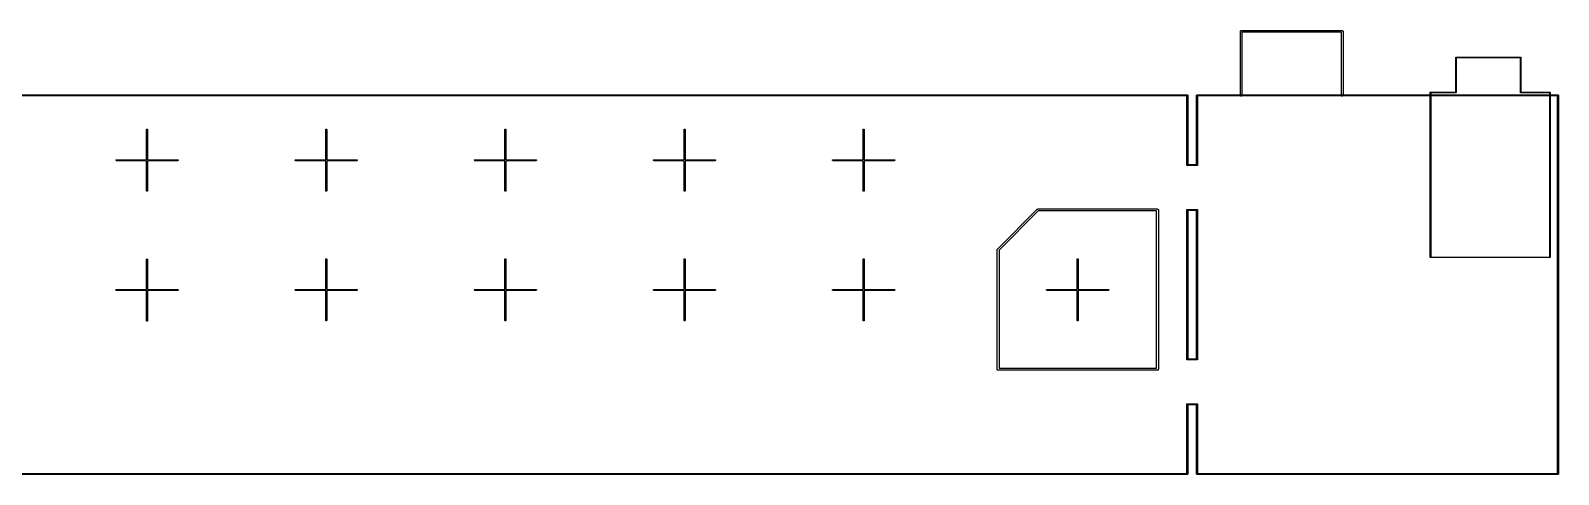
# Model space of a CAD drawing. Extents: x 12 to 329, y -96 to -51.
# Drawn here: x 175.3 to 328.8, y -95.6 to -51 of the extents above; entities that cross this region are included whole.
import ezdxf

# ---------------------------------------------------------------- set-up
doc = ezdxf.new("R2010")
doc.units = 0
doc.header["$MEASUREMENT"] = 0
doc.layers.add('BLACK', color=7, linetype='CONTINUOUS')

msp = doc.modelspace()

# ---------------------------------------------------------------- linework, layer by layer
at = {"layer": 'Black'}
for p, q in [((296.845, -51.0652), (296.846, -51.0587)), ((296.845, -57.5168), (296.845, -51.0652)), ((296.846, -51.0522), (296.848, -51.046)), ((296.846, -51.0587), (296.846, -51.0522)), ((296.848, -51.046), (296.85, -51.0395)), ((296.85, -51.0395), (296.853, -51.0339)), ((296.853, -51.0339), (296.855, -51.0277)), ((296.855, -51.0277), (296.859, -51.0227)), ((296.859, -51.0227), (296.863, -51.017)), ((296.863, -51.017), (296.868, -51.0128)), ((296.868, -51.0128), (296.872, -51.0077)), ((296.872, -51.0077), (296.877, -51.0045)), ((296.877, -51.0045), (296.882, -51.0002)), ((296.882, -51.0002), (296.889, -50.998)), ((296.889, -50.998), (296.894, -50.9947)), ((296.894, -50.9947), (296.901, -50.9936)), ((296.901, -50.9936), (296.907, -50.9913)), ((296.907, -50.9913), (296.914, -50.9913)), ((296.914, -50.9913), (296.92, -50.9902)), ((296.92, -50.9902), (307.08, -50.9902)), ((307.005, -51.1402), (296.995, -51.1402)), ((296.995, -51.1402), (296.995, -57.5168)), ((307.005, -57.5168), (307.005, -51.1402)), ((307.08, -50.9902), (307.086, -50.9913)), ((307.086, -50.9913), (307.093, -50.9913)), ((307.093, -50.9913), (307.099, -50.9936)), ((307.099, -50.9936), (307.106, -50.9947)), ((307.106, -50.9947), (307.111, -50.998)), ((307.111, -50.998), (307.118, -51.0002)), ((307.118, -51.0002), (307.123, -51.0045)), ((307.123, -51.0045), (307.128, -51.0077)), ((307.128, -51.0077), (307.132, -51.0128)), ((307.132, -51.0128), (307.137, -51.017)), ((307.137, -51.017), (307.141, -51.0227)), ((307.141, -51.0227), (307.145, -51.0277)), ((307.145, -51.0277), (307.147, -51.0339)), ((307.147, -51.0339), (307.15, -51.0395)), ((307.15, -51.0395), (307.152, -51.046)), ((307.152, -51.046), (307.154, -51.0522)), ((307.154, -51.0522), (307.154, -51.0587)), ((307.154, -51.0587), (307.155, -51.0652)), ((307.155, -51.0652), (307.155, -57.5168)), ((318.475, -53.6957), (318.476, -53.6936)), ((318.475, -53.6978), (318.475, -53.6957)), ((318.475, -53.7), (318.475, -53.6978)), ((318.475, -57.175), (318.475, -53.7)), ((318.476, -53.6936), (318.477, -53.6914)), ((318.477, -53.6914), (318.478, -53.6896)), ((318.478, -53.6875), (318.48, -53.6858)), ((318.478, -53.6896), (318.478, -53.6875)), ((318.48, -53.6858), (318.481, -53.6839)), ((318.481, -53.6839), (318.483, -53.6825)), ((318.483, -53.6825), (318.484, -53.6808)), ((318.484, -53.6808), (318.486, -53.6798)), ((318.486, -53.6798), (318.488, -53.6783)), ((318.488, -53.6783), (318.49, -53.6776)), ((318.49, -53.6776), (318.491, -53.6765)), ((318.491, -53.6765), (318.494, -53.6761)), ((318.494, -53.6761), (318.496, -53.6754)), ((318.496, -53.6754), (318.498, -53.6754)), ((318.498, -53.6754), (318.5, -53.675)), ((318.5, -53.675), (325, -53.675)), ((318.525, -53.725), (318.525, -57.2)), ((324.975, -53.725), (318.525, -53.725)), ((324.975, -57.2), (324.975, -53.725)), ((325, -53.675), (325.002, -53.6754)), ((325.002, -53.6754), (325.004, -53.6754)), ((325.004, -53.6754), (325.006, -53.6761)), ((325.006, -53.6761), (325.009, -53.6765)), ((325.009, -53.6765), (325.01, -53.6776)), ((325.01, -53.6776), (325.012, -53.6783)), ((325.012, -53.6783), (325.014, -53.6798)), ((325.014, -53.6798), (325.016, -53.6808)), ((325.016, -53.6808), (325.017, -53.6825)), ((325.017, -53.6825), (325.019, -53.6839)), ((325.019, -53.6839), (325.02, -53.6858)), ((325.02, -53.6858), (325.022, -53.6875)), ((325.022, -53.6875), (325.022, -53.6896)), ((325.022, -53.6896), (325.023, -53.6914)), ((325.023, -53.6914), (325.024, -53.6936)), ((325.024, -53.6936), (325.025, -53.6957)), ((325.025, -53.6957), (325.025, -53.6978)), ((325.025, -53.6978), (325.025, -53.7)), ((325.025, -53.7), (325.025, -57.175)), ((11.9944, -57.45), (291.5, -57.45)), ((291.45, -57.55), (12.0444, -57.55)), ((291.45, -64.5), (291.45, -57.55)), ((291.5, -57.45), (291.504, -57.4508)), ((291.504, -57.4508), (291.509, -57.4508)), ((291.509, -57.4508), (291.513, -57.4523)), ((291.513, -57.4523), (291.517, -57.453)), ((291.517, -57.453), (291.521, -57.4552)), ((291.521, -57.4552), (291.525, -57.4567)), ((291.525, -57.4567), (291.528, -57.4595)), ((291.528, -57.4595), (291.532, -57.4617)), ((291.532, -57.4617), (291.535, -57.465)), ((291.535, -57.465), (291.538, -57.4679)), ((291.538, -57.4679), (291.54, -57.4716)), ((291.54, -57.4716), (291.543, -57.475)), ((291.543, -57.475), (291.545, -57.4791)), ((291.545, -57.4791), (291.547, -57.4829)), ((291.547, -57.4829), (291.548, -57.4872)), ((291.548, -57.4872), (291.549, -57.4913)), ((291.549, -57.4913), (291.549, -57.4957)), ((291.549, -57.4957), (291.55, -57.5)), ((291.55, -57.5), (291.55, -64.45)), ((292.45, -57.5), (292.451, -57.4957)), ((292.45, -64.45), (292.45, -57.5)), ((292.451, -57.4913), (292.452, -57.4872)), ((292.451, -57.4957), (292.451, -57.4913)), ((292.452, -57.4872), (292.453, -57.4829)), ((292.453, -57.4829), (292.455, -57.4791)), ((292.455, -57.4791), (292.457, -57.475)), ((292.457, -57.475), (292.46, -57.4716)), ((292.46, -57.4716), (292.462, -57.4679)), ((292.462, -57.4679), (292.465, -57.465)), ((292.465, -57.465), (292.468, -57.4617)), ((292.468, -57.4617), (292.472, -57.4595)), ((292.472, -57.4595), (292.475, -57.4567)), ((292.475, -57.4567), (292.479, -57.4552)), ((292.479, -57.4552), (292.483, -57.453)), ((292.483, -57.453), (292.487, -57.4523)), ((292.487, -57.4523), (292.491, -57.4508)), ((292.491, -57.4508), (292.496, -57.4508)), ((292.496, -57.4508), (292.5, -57.45)), ((292.5, -57.45), (328.75, -57.45)), ((292.55, -57.55), (292.55, -64.5)), ((328.7, -57.55), (292.55, -57.55)), ((296.85, -57.5425), (296.845, -57.5168)), ((296.863, -57.565), (296.85, -57.5425)), ((296.882, -57.5818), (296.863, -57.565)), ((296.907, -57.5907), (296.882, -57.5818)), ((296.933, -57.5907), (296.907, -57.5907)), ((296.957, -57.5818), (296.933, -57.5907)), ((296.977, -57.565), (296.957, -57.5818)), ((296.99, -57.5425), (296.977, -57.565)), ((296.995, -57.5168), (296.99, -57.5425)), ((307.01, -57.5425), (307.005, -57.5168)), ((307.023, -57.565), (307.01, -57.5425)), ((307.042, -57.5818), (307.023, -57.565)), ((307.067, -57.5907), (307.042, -57.5818)), ((307.093, -57.5907), (307.067, -57.5907)), ((307.118, -57.5818), (307.093, -57.5907)), ((307.137, -57.565), (307.118, -57.5818)), ((307.15, -57.5425), (307.137, -57.565)), ((307.155, -57.5168), (307.15, -57.5425)), ((315.925, -57.1957), (315.926, -57.1936)), ((315.925, -57.1978), (315.925, -57.1957)), ((315.925, -57.2), (315.925, -57.1978)), ((315.925, -73.75), (315.925, -57.2)), ((315.926, -57.1936), (315.927, -57.1914)), ((315.927, -57.1914), (315.928, -57.1896)), ((315.928, -57.1875), (315.93, -57.1858)), ((315.928, -57.1896), (315.928, -57.1875)), ((315.93, -57.1858), (315.931, -57.1839)), ((315.931, -57.1839), (315.933, -57.1825)), ((315.933, -57.1825), (315.934, -57.1808)), ((315.934, -57.1808), (315.936, -57.1798)), ((315.936, -57.1798), (315.938, -57.1783)), ((315.938, -57.1783), (315.94, -57.1776)), ((315.94, -57.1776), (315.941, -57.1765)), ((315.941, -57.1765), (315.944, -57.1761)), ((315.944, -57.1761), (315.946, -57.1754)), ((315.946, -57.1754), (315.948, -57.1754)), ((315.948, -57.1754), (315.95, -57.175)), ((315.95, -57.175), (318.475, -57.175)), ((318.5, -57.225), (315.975, -57.225)), ((315.975, -57.225), (315.975, -73.725)), ((318.502, -57.2246), (318.5, -57.225)), ((318.504, -57.2246), (318.502, -57.2246)), ((318.506, -57.2239), (318.504, -57.2246)), ((318.509, -57.2235), (318.506, -57.2239)), ((318.51, -57.2224), (318.509, -57.2235)), ((318.512, -57.2217), (318.51, -57.2224)), ((318.514, -57.2202), (318.512, -57.2217)), ((318.516, -57.2192), (318.514, -57.2202)), ((318.517, -57.2175), (318.516, -57.2192)), ((318.519, -57.2161), (318.517, -57.2175)), ((318.52, -57.2142), (318.519, -57.2161)), ((318.522, -57.2125), (318.52, -57.2142)), ((318.523, -57.2086), (318.522, -57.2104)), ((318.522, -57.2104), (318.522, -57.2125)), ((318.524, -57.2064), (318.523, -57.2086)), ((318.525, -57.2043), (318.524, -57.2064)), ((318.525, -57.2), (318.525, -57.2022)), ((318.525, -57.2022), (318.525, -57.2043)), ((324.975, -57.2022), (324.975, -57.2)), ((324.975, -57.2043), (324.975, -57.2022)), ((324.976, -57.2064), (324.975, -57.2043)), ((324.977, -57.2086), (324.976, -57.2064)), ((324.978, -57.2104), (324.977, -57.2086)), ((324.978, -57.2125), (324.978, -57.2104)), ((324.98, -57.2142), (324.978, -57.2125)), ((324.981, -57.2161), (324.98, -57.2142)), ((324.983, -57.2175), (324.981, -57.2161)), ((324.984, -57.2192), (324.983, -57.2175)), ((324.986, -57.2202), (324.984, -57.2192)), ((324.988, -57.2217), (324.986, -57.2202)), ((324.99, -57.2224), (324.988, -57.2217)), ((324.991, -57.2235), (324.99, -57.2224)), ((324.994, -57.2239), (324.991, -57.2235)), ((324.996, -57.2246), (324.994, -57.2239)), ((324.998, -57.2246), (324.996, -57.2246)), ((325, -57.225), (324.998, -57.2246)), ((327.925, -57.225), (325, -57.225)), ((325.025, -57.175), (327.95, -57.175)), ((327.925, -73.725), (327.925, -57.225)), ((327.95, -57.175), (327.952, -57.1754)), ((327.952, -57.1754), (327.954, -57.1754)), ((327.954, -57.1754), (327.956, -57.1761)), ((327.956, -57.1761), (327.959, -57.1765)), ((327.959, -57.1765), (327.96, -57.1776)), ((327.96, -57.1776), (327.962, -57.1783)), ((327.962, -57.1783), (327.964, -57.1798)), ((327.964, -57.1798), (327.966, -57.1808)), ((327.966, -57.1808), (327.967, -57.1825)), ((327.967, -57.1825), (327.969, -57.1839)), ((327.969, -57.1839), (327.97, -57.1858)), ((327.97, -57.1858), (327.972, -57.1875)), ((327.972, -57.1875), (327.972, -57.1896)), ((327.972, -57.1896), (327.973, -57.1914)), ((327.973, -57.1914), (327.974, -57.1936)), ((327.974, -57.1936), (327.975, -57.1957)), ((327.975, -57.1957), (327.975, -57.1978)), ((327.975, -57.1978), (327.975, -57.2)), ((327.975, -57.2), (327.975, -73.75)), ((328.7, -95.45), (328.7, -57.55)), ((328.75, -57.45), (328.754, -57.4508)), ((328.754, -57.4508), (328.759, -57.4508)), ((328.759, -57.4508), (328.763, -57.4523)), ((328.763, -57.4523), (328.767, -57.453)), ((328.767, -57.453), (328.771, -57.4552)), ((328.771, -57.4552), (328.775, -57.4567)), ((328.775, -57.4567), (328.778, -57.4595)), ((328.778, -57.4595), (328.782, -57.4617)), ((328.782, -57.4617), (328.785, -57.465)), ((328.785, -57.465), (328.788, -57.4679)), ((328.788, -57.4679), (328.79, -57.4716)), ((328.79, -57.4716), (328.793, -57.475)), ((328.793, -57.475), (328.795, -57.4791)), ((328.795, -57.4791), (328.797, -57.4829)), ((328.797, -57.4829), (328.798, -57.4872)), ((328.798, -57.4872), (328.799, -57.4913)), ((328.799, -57.4913), (328.799, -57.4957)), ((328.799, -57.4957), (328.8, -57.5)), ((328.8, -57.5), (328.8, -95.5)), ((186.946, -60.9268), (186.949, -60.9097)), ((186.946, -63.9518), (186.946, -60.9268)), ((186.949, -60.9097), (186.958, -60.8947)), ((186.958, -60.8947), (186.971, -60.8835)), ((186.971, -60.8835), (186.988, -60.8776)), ((186.988, -60.8776), (187.005, -60.8776)), ((187.005, -60.8776), (187.021, -60.8835)), ((187.021, -60.8835), (187.035, -60.8947)), ((187.035, -60.8947), (187.043, -60.9097)), ((187.043, -60.9097), (187.046, -60.9268)), ((187.046, -60.9268), (187.046, -63.9518)), ((204.946, -60.9268), (204.949, -60.9097)), ((204.946, -63.9518), (204.946, -60.9268)), ((204.949, -60.9097), (204.958, -60.8947)), ((204.958, -60.8947), (204.971, -60.8835)), ((204.971, -60.8835), (204.988, -60.8776)), ((204.988, -60.8776), (205.005, -60.8776)), ((205.005, -60.8776), (205.021, -60.8835)), ((205.021, -60.8835), (205.035, -60.8947)), ((205.035, -60.8947), (205.043, -60.9097)), ((205.043, -60.9097), (205.046, -60.9268)), ((205.046, -60.9268), (205.046, -63.9518)), ((222.946, -60.9268), (222.949, -60.9097)), ((222.946, -63.9518), (222.946, -60.9268)), ((222.949, -60.9097), (222.958, -60.8947)), ((222.958, -60.8947), (222.971, -60.8835)), ((222.971, -60.8835), (222.988, -60.8776)), ((222.988, -60.8776), (223.005, -60.8776)), ((223.005, -60.8776), (223.021, -60.8835)), ((223.021, -60.8835), (223.035, -60.8947)), ((223.035, -60.8947), (223.043, -60.9097)), ((223.043, -60.9097), (223.046, -60.9268)), ((223.046, -60.9268), (223.046, -63.9518)), ((240.946, -60.9268), (240.949, -60.9097)), ((240.946, -63.9518), (240.946, -60.9268)), ((240.949, -60.9097), (240.958, -60.8947)), ((240.958, -60.8947), (240.971, -60.8835)), ((240.971, -60.8835), (240.988, -60.8776)), ((240.988, -60.8776), (241.005, -60.8776)), ((241.005, -60.8776), (241.021, -60.8835)), ((241.021, -60.8835), (241.035, -60.8947)), ((241.035, -60.8947), (241.043, -60.9097)), ((241.043, -60.9097), (241.046, -60.9268)), ((241.046, -60.9268), (241.046, -63.9518)), ((258.946, -60.9268), (258.949, -60.9097)), ((258.946, -63.9518), (258.946, -60.9268)), ((258.949, -60.9097), (258.958, -60.8947)), ((258.958, -60.8947), (258.971, -60.8835)), ((258.971, -60.8835), (258.988, -60.8776)), ((258.988, -60.8776), (259.005, -60.8776)), ((259.005, -60.8776), (259.021, -60.8835)), ((259.021, -60.8835), (259.035, -60.8947)), ((259.035, -60.8947), (259.043, -60.9097)), ((259.043, -60.9097), (259.046, -60.9268)), ((259.046, -60.9268), (259.046, -63.9518)), ((183.872, -63.9931), (183.878, -63.9768)), ((183.872, -64.0105), (183.872, -63.9931)), ((183.878, -64.0268), (183.872, -64.0105)), ((183.878, -63.9768), (183.889, -63.9635)), ((183.889, -64.0401), (183.878, -64.0268)), ((183.889, -63.9635), (183.904, -63.9548)), ((183.904, -64.0488), (183.889, -64.0401)), ((183.904, -63.9548), (183.921, -63.9518)), ((183.921, -64.0518), (183.904, -64.0488)), ((183.921, -63.9518), (186.946, -63.9518)), ((186.946, -64.0518), (183.921, -64.0518)), ((186.946, -67.0768), (186.946, -64.0518)), ((187.046, -63.9518), (190.071, -63.9518)), ((190.071, -64.0518), (187.046, -64.0518)), ((187.046, -64.0518), (187.046, -67.0768)), ((190.071, -63.9518), (190.088, -63.9548)), ((190.088, -64.0488), (190.071, -64.0518)), ((190.088, -63.9548), (190.103, -63.9635)), ((190.103, -64.0401), (190.088, -64.0488)), ((190.103, -63.9635), (190.115, -63.9768)), ((190.115, -64.0268), (190.103, -64.0401)), ((190.115, -63.9768), (190.12, -63.9931)), ((190.12, -64.0105), (190.115, -64.0268)), ((190.12, -63.9931), (190.12, -64.0105)), ((201.872, -63.9931), (201.878, -63.9768)), ((201.872, -64.0105), (201.872, -63.9931)), ((201.878, -64.0268), (201.872, -64.0105)), ((201.878, -63.9768), (201.889, -63.9635)), ((201.889, -64.0401), (201.878, -64.0268)), ((201.889, -63.9635), (201.904, -63.9548)), ((201.904, -64.0488), (201.889, -64.0401)), ((201.904, -63.9548), (201.921, -63.9518)), ((201.921, -64.0518), (201.904, -64.0488)), ((201.921, -63.9518), (204.946, -63.9518)), ((204.946, -64.0518), (201.921, -64.0518)), ((204.946, -67.0768), (204.946, -64.0518)), ((205.046, -63.9518), (208.071, -63.9518)), ((208.071, -64.0518), (205.046, -64.0518)), ((205.046, -64.0518), (205.046, -67.0768)), ((208.071, -63.9518), (208.088, -63.9548)), ((208.088, -64.0488), (208.071, -64.0518)), ((208.088, -63.9548), (208.103, -63.9635)), ((208.103, -64.0401), (208.088, -64.0488)), ((208.103, -63.9635), (208.115, -63.9768)), ((208.115, -64.0268), (208.103, -64.0401)), ((208.115, -63.9768), (208.12, -63.9931)), ((208.12, -64.0105), (208.115, -64.0268)), ((208.12, -63.9931), (208.12, -64.0105)), ((219.872, -63.9931), (219.878, -63.9768)), ((219.872, -64.0105), (219.872, -63.9931)), ((219.878, -64.0268), (219.872, -64.0105)), ((219.878, -63.9768), (219.889, -63.9635)), ((219.889, -64.0401), (219.878, -64.0268)), ((219.889, -63.9635), (219.904, -63.9548)), ((219.904, -64.0488), (219.889, -64.0401)), ((219.904, -63.9548), (219.921, -63.9518)), ((219.921, -64.0518), (219.904, -64.0488)), ((219.921, -63.9518), (222.946, -63.9518)), ((222.946, -64.0518), (219.921, -64.0518)), ((222.946, -67.0768), (222.946, -64.0518)), ((223.046, -63.9518), (226.071, -63.9518)), ((226.071, -64.0518), (223.046, -64.0518)), ((223.046, -64.0518), (223.046, -67.0768)), ((226.071, -63.9518), (226.088, -63.9548)), ((226.088, -64.0488), (226.071, -64.0518)), ((226.088, -63.9548), (226.103, -63.9635)), ((226.103, -64.0401), (226.088, -64.0488)), ((226.103, -63.9635), (226.115, -63.9768)), ((226.115, -64.0268), (226.103, -64.0401)), ((226.115, -63.9768), (226.12, -63.9931)), ((226.12, -64.0105), (226.115, -64.0268)), ((226.12, -63.9931), (226.12, -64.0105)), ((237.872, -63.9931), (237.878, -63.9768)), ((237.872, -64.0105), (237.872, -63.9931)), ((237.878, -64.0268), (237.872, -64.0105)), ((237.878, -63.9768), (237.889, -63.9635)), ((237.889, -64.0401), (237.878, -64.0268)), ((237.889, -63.9635), (237.904, -63.9548)), ((237.904, -64.0488), (237.889, -64.0401)), ((237.904, -63.9548), (237.921, -63.9518)), ((237.921, -64.0518), (237.904, -64.0488)), ((237.921, -63.9518), (240.946, -63.9518)), ((240.946, -64.0518), (237.921, -64.0518)), ((240.946, -67.0768), (240.946, -64.0518)), ((241.046, -63.9518), (244.071, -63.9518)), ((244.071, -64.0518), (241.046, -64.0518)), ((241.046, -64.0518), (241.046, -67.0768)), ((244.071, -63.9518), (244.088, -63.9548)), ((244.088, -64.0488), (244.071, -64.0518)), ((244.088, -63.9548), (244.103, -63.9635)), ((244.103, -64.0401), (244.088, -64.0488)), ((244.103, -63.9635), (244.115, -63.9768)), ((244.115, -64.0268), (244.103, -64.0401)), ((244.115, -63.9768), (244.12, -63.9931)), ((244.12, -64.0105), (244.115, -64.0268)), ((244.12, -63.9931), (244.12, -64.0105)), ((255.872, -63.9931), (255.878, -63.9768)), ((255.872, -64.0105), (255.872, -63.9931)), ((255.878, -64.0268), (255.872, -64.0105)), ((255.878, -63.9768), (255.889, -63.9635)), ((255.889, -64.0401), (255.878, -64.0268)), ((255.889, -63.9635), (255.904, -63.9548)), ((255.904, -64.0488), (255.889, -64.0401)), ((255.904, -63.9548), (255.921, -63.9518)), ((255.921, -64.0518), (255.904, -64.0488)), ((255.921, -63.9518), (258.946, -63.9518)), ((258.946, -64.0518), (255.921, -64.0518)), ((258.946, -67.0768), (258.946, -64.0518)), ((259.046, -63.9518), (262.071, -63.9518)), ((262.071, -64.0518), (259.046, -64.0518)), ((259.046, -64.0518), (259.046, -67.0768)), ((262.071, -63.9518), (262.088, -63.9548)), ((262.088, -64.0488), (262.071, -64.0518)), ((262.088, -63.9548), (262.103, -63.9635)), ((262.103, -64.0401), (262.088, -64.0488)), ((262.103, -63.9635), (262.115, -63.9768)), ((262.115, -64.0268), (262.103, -64.0401)), ((262.115, -63.9768), (262.12, -63.9931)), ((262.12, -64.0105), (262.115, -64.0268)), ((262.12, -63.9931), (262.12, -64.0105)), ((291.55, -64.45), (292.45, -64.45)), ((291.451, -64.5043), (291.45, -64.5)), ((291.451, -64.5087), (291.451, -64.5043)), ((291.452, -64.5128), (291.451, -64.5087)), ((291.453, -64.5171), (291.452, -64.5128)), ((291.455, -64.5209), (291.453, -64.5171)), ((291.457, -64.525), (291.455, -64.5209)), ((291.46, -64.5284), (291.457, -64.525)), ((291.462, -64.5321), (291.46, -64.5284)), ((291.465, -64.535), (291.462, -64.5321)), ((291.468, -64.5383), (291.465, -64.535)), ((291.472, -64.5405), (291.468, -64.5383)), ((291.475, -64.5433), (291.472, -64.5405)), ((291.479, -64.5448), (291.475, -64.5433)), ((291.483, -64.547), (291.479, -64.5448)), ((291.487, -64.5477), (291.483, -64.547)), ((291.491, -64.5492), (291.487, -64.5477)), ((291.496, -64.5492), (291.491, -64.5492)), ((291.5, -64.55), (291.496, -64.5492)), ((292.5, -64.55), (291.5, -64.55)), ((292.504, -64.5492), (292.5, -64.55)), ((292.509, -64.5492), (292.504, -64.5492)), ((292.513, -64.5477), (292.509, -64.5492)), ((292.517, -64.547), (292.513, -64.5477)), ((292.521, -64.5448), (292.517, -64.547)), ((292.525, -64.5433), (292.521, -64.5448)), ((292.528, -64.5405), (292.525, -64.5433)), ((292.532, -64.5383), (292.528, -64.5405)), ((292.535, -64.535), (292.532, -64.5383)), ((292.538, -64.5321), (292.535, -64.535)), ((292.54, -64.5284), (292.538, -64.5321)), ((292.543, -64.525), (292.54, -64.5284)), ((292.545, -64.5209), (292.543, -64.525)), ((292.547, -64.5171), (292.545, -64.5209)), ((292.548, -64.5128), (292.547, -64.5171)), ((292.549, -64.5087), (292.548, -64.5128)), ((292.55, -64.5), (292.549, -64.5043)), ((292.549, -64.5043), (292.549, -64.5087)), ((186.949, -67.0939), (186.946, -67.0768)), ((186.958, -67.109), (186.949, -67.0939)), ((186.971, -67.1201), (186.958, -67.109)), ((186.988, -67.1261), (186.971, -67.1201)), ((187.005, -67.1261), (186.988, -67.1261)), ((187.021, -67.1201), (187.005, -67.1261)), ((187.035, -67.109), (187.021, -67.1201)), ((187.043, -67.0939), (187.035, -67.109)), ((187.046, -67.0768), (187.043, -67.0939)), ((204.949, -67.0939), (204.946, -67.0768)), ((204.958, -67.109), (204.949, -67.0939)), ((204.971, -67.1201), (204.958, -67.109)), ((204.988, -67.1261), (204.971, -67.1201)), ((205.005, -67.1261), (204.988, -67.1261)), ((205.021, -67.1201), (205.005, -67.1261)), ((205.035, -67.109), (205.021, -67.1201)), ((205.043, -67.0939), (205.035, -67.109)), ((205.046, -67.0768), (205.043, -67.0939)), ((222.949, -67.0939), (222.946, -67.0768)), ((222.958, -67.109), (222.949, -67.0939)), ((222.971, -67.1201), (222.958, -67.109)), ((222.988, -67.1261), (222.971, -67.1201)), ((223.005, -67.1261), (222.988, -67.1261)), ((223.021, -67.1201), (223.005, -67.1261)), ((223.035, -67.109), (223.021, -67.1201)), ((223.043, -67.0939), (223.035, -67.109)), ((223.046, -67.0768), (223.043, -67.0939)), ((240.949, -67.0939), (240.946, -67.0768)), ((240.958, -67.109), (240.949, -67.0939)), ((240.971, -67.1201), (240.958, -67.109)), ((240.988, -67.1261), (240.971, -67.1201)), ((241.005, -67.1261), (240.988, -67.1261)), ((241.021, -67.1201), (241.005, -67.1261)), ((241.035, -67.109), (241.021, -67.1201)), ((241.043, -67.0939), (241.035, -67.109)), ((241.046, -67.0768), (241.043, -67.0939)), ((258.949, -67.0939), (258.946, -67.0768)), ((258.958, -67.109), (258.949, -67.0939)), ((258.971, -67.1201), (258.958, -67.109)), ((258.988, -67.1261), (258.971, -67.1201)), ((259.005, -67.1261), (258.988, -67.1261)), ((259.021, -67.1201), (259.005, -67.1261)), ((259.035, -67.109), (259.021, -67.1201)), ((259.043, -67.0939), (259.035, -67.109)), ((259.046, -67.0768), (259.043, -67.0939)), ((272.429, -72.9293), (276.429, -68.9293)), ((276.429, -68.9293), (276.433, -68.9268)), ((276.433, -68.9268), (276.436, -68.9234)), ((276.436, -68.9234), (276.447, -68.9169)), ((276.447, -68.9169), (276.458, -68.9094)), ((276.458, -68.9094), (276.462, -68.9082)), ((276.462, -68.9082), (276.466, -68.906)), ((276.466, -68.906), (276.479, -68.9038)), ((276.479, -68.9038), (276.491, -68.9004)), ((276.491, -68.9004), (276.496, -68.9008)), ((276.496, -68.9008), (276.5, -68.9)), ((276.5, -68.9), (288.5, -68.9)), ((288.5, -68.9), (288.509, -68.9015)), ((288.509, -68.9015), (288.517, -68.9015)), ((288.517, -68.9015), (288.526, -68.9045)), ((288.526, -68.9045), (288.534, -68.906)), ((288.534, -68.906), (288.542, -68.9104)), ((288.542, -68.9104), (288.55, -68.9134)), ((288.55, -68.9134), (288.557, -68.919)), ((288.557, -68.919), (288.564, -68.9234)), ((288.564, -68.9234), (288.57, -68.9301)), ((288.57, -68.9301), (288.577, -68.9357)), ((288.577, -68.9357), (288.581, -68.9433)), ((288.581, -68.9433), (288.587, -68.95)), ((288.587, -68.95), (288.59, -68.9582)), ((288.59, -68.9582), (288.594, -68.9658)), ((288.594, -68.9658), (288.595, -68.9744)), ((288.595, -68.9744), (288.598, -68.9826)), ((288.598, -68.9826), (288.598, -68.9914)), ((288.598, -68.9914), (288.6, -69)), ((288.6, -69), (288.6, -85)), ((291.45, -69), (291.451, -68.9957)), ((291.45, -84), (291.45, -69)), ((291.451, -68.9913), (291.452, -68.9872)), ((291.451, -68.9957), (291.451, -68.9913)), ((291.452, -68.9872), (291.453, -68.9829)), ((291.453, -68.9829), (291.455, -68.9791)), ((291.455, -68.9791), (291.457, -68.975)), ((291.457, -68.975), (291.46, -68.9716)), ((291.46, -68.9716), (291.462, -68.9679)), ((291.462, -68.9679), (291.465, -68.965)), ((291.465, -68.965), (291.468, -68.9617)), ((291.468, -68.9617), (291.472, -68.9595)), ((291.472, -68.9595), (291.475, -68.9567)), ((291.475, -68.9567), (291.479, -68.9552)), ((291.479, -68.9552), (291.483, -68.953)), ((291.483, -68.953), (291.487, -68.9523)), ((291.487, -68.9523), (291.491, -68.9508)), ((291.491, -68.9508), (291.496, -68.9508)), ((291.496, -68.9508), (291.5, -68.95)), ((291.5, -68.95), (292.5, -68.95)), ((291.55, -69.05), (291.55, -83.95)), ((292.45, -69.05), (291.55, -69.05)), ((292.45, -83.95), (292.45, -69.05)), ((292.5, -68.95), (292.504, -68.9508)), ((292.504, -68.9508), (292.509, -68.9508)), ((292.509, -68.9508), (292.513, -68.9523)), ((292.513, -68.9523), (292.517, -68.953)), ((292.517, -68.953), (292.521, -68.9552)), ((292.521, -68.9552), (292.525, -68.9567)), ((292.525, -68.9567), (292.528, -68.9595)), ((292.528, -68.9595), (292.532, -68.9617)), ((292.532, -68.9617), (292.535, -68.965)), ((292.535, -68.965), (292.538, -68.9679)), ((292.538, -68.9679), (292.54, -68.9716)), ((292.54, -68.9716), (292.543, -68.975)), ((292.543, -68.975), (292.545, -68.9791)), ((292.545, -68.9791), (292.547, -68.9829)), ((292.547, -68.9829), (292.548, -68.9872)), ((292.548, -68.9872), (292.549, -68.9913)), ((292.549, -68.9913), (292.549, -68.9957)), ((292.549, -68.9957), (292.55, -69)), ((292.55, -69), (292.55, -84)), ((276.541, -69.1), (272.6, -73.0414)), ((288.4, -69.1), (276.541, -69.1)), ((288.4, -84.9), (288.4, -69.1)), ((272.4, -72.9913), (272.404, -72.9787)), ((272.401, -72.9957), (272.4, -72.9913)), ((272.4, -73), (272.401, -72.9957)), ((272.4, -85), (272.4, -73)), ((272.404, -72.9787), (272.406, -72.9658)), ((272.406, -72.9658), (272.408, -72.962)), ((272.408, -72.962), (272.409, -72.9577)), ((272.409, -72.9577), (272.417, -72.947)), ((272.417, -72.947), (272.423, -72.9357)), ((272.423, -72.9357), (272.427, -72.9329)), ((272.427, -72.9329), (272.429, -72.9293)), ((272.6, -73.0414), (272.6, -84.9)), ((186.946, -73.9682), (186.949, -73.9511)), ((186.946, -76.9932), (186.946, -73.9682)), ((186.949, -73.9511), (186.958, -73.9361)), ((186.958, -73.9361), (186.971, -73.9249)), ((186.971, -73.9249), (186.988, -73.919)), ((186.988, -73.919), (187.005, -73.919)), ((187.005, -73.919), (187.021, -73.9249)), ((187.021, -73.9249), (187.035, -73.9361)), ((187.035, -73.9361), (187.043, -73.9511)), ((187.043, -73.9511), (187.046, -73.9682)), ((187.046, -73.9682), (187.046, -76.9932)), ((204.946, -73.947), (204.949, -73.9299)), ((204.946, -76.972), (204.946, -73.947)), ((204.949, -73.9299), (204.958, -73.9149)), ((204.958, -73.9149), (204.971, -73.9037)), ((204.971, -73.9037), (204.988, -73.8978)), ((204.988, -73.8978), (205.005, -73.8978)), ((205.005, -73.8978), (205.021, -73.9037)), ((205.021, -73.9037), (205.035, -73.9149)), ((205.035, -73.9149), (205.043, -73.9299)), ((205.043, -73.9299), (205.046, -73.947)), ((205.046, -73.947), (205.046, -76.972)), ((222.946, -73.947), (222.949, -73.9299)), ((222.946, -76.972), (222.946, -73.947)), ((222.949, -73.9299), (222.958, -73.9149)), ((222.958, -73.9149), (222.971, -73.9037)), ((222.971, -73.9037), (222.988, -73.8978)), ((222.988, -73.8978), (223.005, -73.8978)), ((223.005, -73.8978), (223.021, -73.9037)), ((223.021, -73.9037), (223.035, -73.9149)), ((223.035, -73.9149), (223.043, -73.9299)), ((223.043, -73.9299), (223.046, -73.947)), ((223.046, -73.947), (223.046, -76.972)), ((240.946, -73.947), (240.949, -73.9299)), ((240.946, -76.972), (240.946, -73.947)), ((240.949, -73.9299), (240.958, -73.9149)), ((240.958, -73.9149), (240.971, -73.9037)), ((240.971, -73.9037), (240.988, -73.8978)), ((240.988, -73.8978), (241.005, -73.8978)), ((241.005, -73.8978), (241.021, -73.9037)), ((241.021, -73.9037), (241.035, -73.9149)), ((241.035, -73.9149), (241.043, -73.9299)), ((241.043, -73.9299), (241.046, -73.947)), ((241.046, -73.947), (241.046, -76.972)), ((258.946, -73.947), (258.949, -73.9299)), ((258.946, -76.972), (258.946, -73.947)), ((258.949, -73.9299), (258.958, -73.9149)), ((258.958, -73.9149), (258.971, -73.9037)), ((258.971, -73.9037), (258.988, -73.8978)), ((258.988, -73.8978), (259.005, -73.8978)), ((259.005, -73.8978), (259.021, -73.9037)), ((259.021, -73.9037), (259.035, -73.9149)), ((259.035, -73.9149), (259.043, -73.9299)), ((259.043, -73.9299), (259.046, -73.947)), ((259.046, -73.947), (259.046, -76.972)), ((280.446, -73.947), (280.449, -73.9299)), ((280.446, -76.972), (280.446, -73.947)), ((280.449, -73.9299), (280.458, -73.9149)), ((280.458, -73.9149), (280.471, -73.9037)), ((280.471, -73.9037), (280.488, -73.8978)), ((280.488, -73.8978), (280.505, -73.8978)), ((280.505, -73.8978), (280.521, -73.9037)), ((280.521, -73.9037), (280.535, -73.9149)), ((280.535, -73.9149), (280.543, -73.9299)), ((280.543, -73.9299), (280.546, -73.947)), ((280.546, -73.947), (280.546, -76.972)), ((315.925, -73.7522), (315.925, -73.75)), ((315.925, -73.7543), (315.925, -73.7522)), ((315.926, -73.7564), (315.925, -73.7543)), ((315.927, -73.7586), (315.926, -73.7564)), ((315.928, -73.7604), (315.927, -73.7586)), ((315.928, -73.7625), (315.928, -73.7604)), ((315.93, -73.7642), (315.928, -73.7625)), ((315.931, -73.7661), (315.93, -73.7642)), ((315.933, -73.7675), (315.931, -73.7661)), ((315.934, -73.7692), (315.933, -73.7675)), ((315.936, -73.7702), (315.934, -73.7692)), ((315.938, -73.7717), (315.936, -73.7702)), ((315.94, -73.7724), (315.938, -73.7717)), ((315.941, -73.7735), (315.94, -73.7724)), ((315.944, -73.7739), (315.941, -73.7735)), ((315.946, -73.7746), (315.944, -73.7739)), ((315.948, -73.7746), (315.946, -73.7746)), ((315.95, -73.775), (315.948, -73.7746)), ((327.95, -73.775), (315.95, -73.775)), ((315.975, -73.725), (327.925, -73.725)), ((327.952, -73.7746), (327.95, -73.775)), ((327.954, -73.7746), (327.952, -73.7746)), ((327.956, -73.7739), (327.954, -73.7746)), ((327.959, -73.7735), (327.956, -73.7739)), ((327.96, -73.7724), (327.959, -73.7735)), ((327.962, -73.7717), (327.96, -73.7724)), ((327.964, -73.7702), (327.962, -73.7717)), ((327.966, -73.7692), (327.964, -73.7702)), ((327.967, -73.7675), (327.966, -73.7692)), ((327.969, -73.7661), (327.967, -73.7675)), ((327.97, -73.7642), (327.969, -73.7661)), ((327.972, -73.7625), (327.97, -73.7642)), ((327.973, -73.7586), (327.972, -73.7604)), ((327.972, -73.7604), (327.972, -73.7625)), ((327.974, -73.7564), (327.973, -73.7586)), ((327.975, -73.7543), (327.974, -73.7564)), ((327.975, -73.75), (327.975, -73.7522)), ((327.975, -73.7522), (327.975, -73.7543)), ((183.872, -77.0346), (183.878, -77.0182)), ((183.872, -77.0519), (183.872, -77.0346)), ((183.878, -77.0682), (183.872, -77.0519)), ((183.878, -77.0182), (183.889, -77.0049)), ((183.889, -77.0815), (183.878, -77.0682)), ((183.889, -77.0049), (183.904, -76.9963)), ((183.904, -77.0902), (183.889, -77.0815)), ((183.904, -76.9963), (183.921, -76.9932)), ((183.921, -77.0932), (183.904, -77.0902)), ((183.921, -76.9932), (186.946, -76.9932)), ((186.946, -77.0932), (183.921, -77.0932)), ((186.946, -80.1182), (186.946, -77.0932)), ((187.046, -76.9932), (190.071, -76.9932)), ((190.071, -77.0932), (187.046, -77.0932)), ((187.046, -77.0932), (187.046, -80.1182)), ((190.071, -76.9932), (190.088, -76.9963)), ((190.088, -77.0902), (190.071, -77.0932)), ((190.088, -76.9963), (190.103, -77.0049)), ((190.103, -77.0815), (190.088, -77.0902)), ((190.103, -77.0049), (190.115, -77.0182)), ((190.115, -77.0682), (190.103, -77.0815)), ((190.115, -77.0182), (190.12, -77.0346)), ((190.12, -77.0519), (190.115, -77.0682)), ((190.12, -77.0346), (190.12, -77.0519)), ((201.872, -77.0134), (201.878, -76.997)), ((201.872, -77.0307), (201.872, -77.0134)), ((201.878, -77.047), (201.872, -77.0307)), ((201.878, -76.997), (201.889, -76.9837)), ((201.889, -77.0603), (201.878, -77.047)), ((201.889, -76.9837), (201.904, -76.9751)), ((201.904, -77.069), (201.889, -77.0603)), ((201.904, -76.9751), (201.921, -76.972)), ((201.921, -77.072), (201.904, -77.069)), ((201.921, -76.972), (204.946, -76.972)), ((204.946, -77.072), (201.921, -77.072)), ((204.946, -80.097), (204.946, -77.072)), ((205.046, -76.972), (208.071, -76.972)), ((208.071, -77.072), (205.046, -77.072)), ((205.046, -77.072), (205.046, -80.097)), ((208.071, -76.972), (208.088, -76.9751)), ((208.088, -77.069), (208.071, -77.072)), ((208.088, -76.9751), (208.103, -76.9837)), ((208.103, -77.0603), (208.088, -77.069)), ((208.103, -76.9837), (208.115, -76.997)), ((208.115, -77.047), (208.103, -77.0603)), ((208.115, -76.997), (208.12, -77.0134)), ((208.12, -77.0307), (208.115, -77.047)), ((208.12, -77.0134), (208.12, -77.0307)), ((219.872, -77.0134), (219.878, -76.997)), ((219.872, -77.0307), (219.872, -77.0134)), ((219.878, -77.047), (219.872, -77.0307)), ((219.878, -76.997), (219.889, -76.9837)), ((219.889, -77.0603), (219.878, -77.047)), ((219.889, -76.9837), (219.904, -76.9751)), ((219.904, -77.069), (219.889, -77.0603)), ((219.904, -76.9751), (219.921, -76.972)), ((219.921, -77.072), (219.904, -77.069)), ((219.921, -76.972), (222.946, -76.972)), ((222.946, -77.072), (219.921, -77.072)), ((222.946, -80.097), (222.946, -77.072)), ((223.046, -76.972), (226.071, -76.972)), ((226.071, -77.072), (223.046, -77.072)), ((223.046, -77.072), (223.046, -80.097)), ((226.071, -76.972), (226.088, -76.9751)), ((226.088, -77.069), (226.071, -77.072)), ((226.088, -76.9751), (226.103, -76.9837)), ((226.103, -77.0603), (226.088, -77.069)), ((226.103, -76.9837), (226.115, -76.997)), ((226.115, -77.047), (226.103, -77.0603)), ((226.115, -76.997), (226.12, -77.0134)), ((226.12, -77.0307), (226.115, -77.047)), ((226.12, -77.0134), (226.12, -77.0307)), ((237.872, -77.0134), (237.878, -76.997)), ((237.872, -77.0307), (237.872, -77.0134)), ((237.878, -77.047), (237.872, -77.0307)), ((237.878, -76.997), (237.889, -76.9837)), ((237.889, -77.0603), (237.878, -77.047)), ((237.889, -76.9837), (237.904, -76.9751)), ((237.904, -77.069), (237.889, -77.0603)), ((237.904, -76.9751), (237.921, -76.972)), ((237.921, -77.072), (237.904, -77.069)), ((237.921, -76.972), (240.946, -76.972)), ((240.946, -77.072), (237.921, -77.072)), ((240.946, -80.097), (240.946, -77.072)), ((241.046, -76.972), (244.071, -76.972)), ((244.071, -77.072), (241.046, -77.072)), ((241.046, -77.072), (241.046, -80.097)), ((244.071, -76.972), (244.088, -76.9751)), ((244.088, -77.069), (244.071, -77.072)), ((244.088, -76.9751), (244.103, -76.9837)), ((244.103, -77.0603), (244.088, -77.069)), ((244.103, -76.9837), (244.115, -76.997)), ((244.115, -77.047), (244.103, -77.0603)), ((244.115, -76.997), (244.12, -77.0134)), ((244.12, -77.0307), (244.115, -77.047)), ((244.12, -77.0134), (244.12, -77.0307)), ((255.872, -77.0134), (255.878, -76.997)), ((255.872, -77.0307), (255.872, -77.0134)), ((255.878, -77.047), (255.872, -77.0307)), ((255.878, -76.997), (255.889, -76.9837)), ((255.889, -77.0603), (255.878, -77.047)), ((255.889, -76.9837), (255.904, -76.9751)), ((255.904, -77.069), (255.889, -77.0603)), ((255.904, -76.9751), (255.921, -76.972)), ((255.921, -77.072), (255.904, -77.069)), ((255.921, -76.972), (258.946, -76.972)), ((258.946, -77.072), (255.921, -77.072)), ((258.946, -80.097), (258.946, -77.072)), ((259.046, -76.972), (262.071, -76.972)), ((262.071, -77.072), (259.046, -77.072)), ((259.046, -77.072), (259.046, -80.097)), ((262.071, -76.972), (262.088, -76.9751)), ((262.088, -77.069), (262.071, -77.072)), ((262.088, -76.9751), (262.103, -76.9837)), ((262.103, -77.0603), (262.088, -77.069)), ((262.103, -76.9837), (262.115, -76.997)), ((262.115, -77.047), (262.103, -77.0603)), ((262.115, -76.997), (262.12, -77.0134)), ((262.12, -77.0307), (262.115, -77.047)), ((262.12, -77.0134), (262.12, -77.0307)), ((277.372, -77.0134), (277.378, -76.997)), ((277.372, -77.0307), (277.372, -77.0134)), ((277.378, -77.047), (277.372, -77.0307)), ((277.378, -76.997), (277.389, -76.9837)), ((277.389, -77.0603), (277.378, -77.047)), ((277.389, -76.9837), (277.404, -76.9751)), ((277.404, -77.069), (277.389, -77.0603)), ((277.404, -76.9751), (277.421, -76.972)), ((277.421, -77.072), (277.404, -77.069)), ((277.421, -76.972), (280.446, -76.972)), ((280.446, -77.072), (277.421, -77.072)), ((280.446, -80.097), (280.446, -77.072)), ((280.546, -76.972), (283.571, -76.972)), ((283.571, -77.072), (280.546, -77.072)), ((280.546, -77.072), (280.546, -80.097)), ((283.571, -76.972), (283.588, -76.9751)), ((283.588, -77.069), (283.571, -77.072)), ((283.588, -76.9751), (283.603, -76.9837)), ((283.603, -77.0603), (283.588, -77.069)), ((283.603, -76.9837), (283.615, -76.997)), ((283.615, -77.047), (283.603, -77.0603)), ((283.615, -76.997), (283.62, -77.0134)), ((283.62, -77.0307), (283.615, -77.047)), ((283.62, -77.0134), (283.62, -77.0307)), ((186.949, -80.1353), (186.946, -80.1182)), ((186.958, -80.1504), (186.949, -80.1353)), ((186.971, -80.1615), (186.958, -80.1504)), ((186.988, -80.1675), (186.971, -80.1615)), ((187.005, -80.1675), (186.988, -80.1675)), ((187.021, -80.1615), (187.005, -80.1675)), ((187.035, -80.1504), (187.021, -80.1615)), ((187.043, -80.1353), (187.035, -80.1504)), ((187.046, -80.1182), (187.043, -80.1353)), ((204.949, -80.1141), (204.946, -80.097)), ((204.958, -80.1292), (204.949, -80.1141)), ((204.971, -80.1403), (204.958, -80.1292)), ((204.988, -80.1463), (204.971, -80.1403)), ((205.005, -80.1463), (204.988, -80.1463)), ((205.021, -80.1403), (205.005, -80.1463)), ((205.035, -80.1292), (205.021, -80.1403)), ((205.043, -80.1141), (205.035, -80.1292)), ((205.046, -80.097), (205.043, -80.1141)), ((222.949, -80.1141), (222.946, -80.097)), ((222.958, -80.1292), (222.949, -80.1141)), ((222.971, -80.1403), (222.958, -80.1292)), ((222.988, -80.1463), (222.971, -80.1403)), ((223.005, -80.1463), (222.988, -80.1463)), ((223.021, -80.1403), (223.005, -80.1463)), ((223.035, -80.1292), (223.021, -80.1403)), ((223.043, -80.1141), (223.035, -80.1292)), ((223.046, -80.097), (223.043, -80.1141)), ((240.949, -80.1141), (240.946, -80.097)), ((240.958, -80.1292), (240.949, -80.1141)), ((240.971, -80.1403), (240.958, -80.1292)), ((240.988, -80.1463), (240.971, -80.1403)), ((241.005, -80.1463), (240.988, -80.1463)), ((241.021, -80.1403), (241.005, -80.1463)), ((241.035, -80.1292), (241.021, -80.1403)), ((241.043, -80.1141), (241.035, -80.1292)), ((241.046, -80.097), (241.043, -80.1141)), ((258.949, -80.1141), (258.946, -80.097)), ((258.958, -80.1292), (258.949, -80.1141)), ((258.971, -80.1403), (258.958, -80.1292)), ((258.988, -80.1463), (258.971, -80.1403)), ((259.005, -80.1463), (258.988, -80.1463)), ((259.021, -80.1403), (259.005, -80.1463)), ((259.035, -80.1292), (259.021, -80.1403)), ((259.043, -80.1141), (259.035, -80.1292)), ((259.046, -80.097), (259.043, -80.1141)), ((280.449, -80.1141), (280.446, -80.097)), ((280.458, -80.1292), (280.449, -80.1141)), ((280.471, -80.1403), (280.458, -80.1292)), ((280.488, -80.1463), (280.471, -80.1403)), ((280.505, -80.1463), (280.488, -80.1463)), ((280.521, -80.1403), (280.505, -80.1463)), ((280.535, -80.1292), (280.521, -80.1403)), ((280.543, -80.1141), (280.535, -80.1292)), ((280.546, -80.097), (280.543, -80.1141)), ((291.451, -84.0043), (291.45, -84)), ((291.451, -84.0087), (291.451, -84.0043)), ((291.452, -84.0128), (291.451, -84.0087)), ((291.453, -84.0171), (291.452, -84.0128)), ((291.455, -84.0209), (291.453, -84.0171)), ((291.457, -84.025), (291.455, -84.0209)), ((291.46, -84.0284), (291.457, -84.025)), ((291.462, -84.0321), (291.46, -84.0284)), ((291.465, -84.035), (291.462, -84.0321)), ((291.468, -84.0383), (291.465, -84.035)), ((291.472, -84.0405), (291.468, -84.0383)), ((291.475, -84.0433), (291.472, -84.0405)), ((291.479, -84.0448), (291.475, -84.0433)), ((291.483, -84.047), (291.479, -84.0448)), ((291.487, -84.0477), (291.483, -84.047)), ((291.491, -84.0492), (291.487, -84.0477)), ((291.496, -84.0492), (291.491, -84.0492)), ((291.5, -84.05), (291.496, -84.0492)), ((292.5, -84.05), (291.5, -84.05)), ((291.55, -83.95), (292.45, -83.95)), ((292.504, -84.0492), (292.5, -84.05)), ((292.509, -84.0492), (292.504, -84.0492)), ((292.513, -84.0477), (292.509, -84.0492)), ((292.517, -84.047), (292.513, -84.0477)), ((292.521, -84.0448), (292.517, -84.047)), ((292.525, -84.0433), (292.521, -84.0448)), ((292.528, -84.0405), (292.525, -84.0433)), ((292.532, -84.0383), (292.528, -84.0405)), ((292.535, -84.035), (292.532, -84.0383)), ((292.538, -84.0321), (292.535, -84.035)), ((292.54, -84.0284), (292.538, -84.0321)), ((292.543, -84.025), (292.54, -84.0284)), ((292.545, -84.0209), (292.543, -84.025)), ((292.547, -84.0171), (292.545, -84.0209)), ((292.548, -84.0128), (292.547, -84.0171)), ((292.549, -84.0087), (292.548, -84.0128)), ((292.55, -84), (292.549, -84.0043)), ((292.549, -84.0043), (292.549, -84.0087)), ((272.402, -85.0086), (272.4, -85)), ((272.402, -85.0174), (272.402, -85.0086)), ((272.405, -85.0256), (272.402, -85.0174)), ((272.406, -85.0342), (272.405, -85.0256)), ((272.41, -85.0418), (272.406, -85.0342)), ((272.413, -85.05), (272.41, -85.0418)), ((272.419, -85.0567), (272.413, -85.05)), ((272.423, -85.0643), (272.419, -85.0567)), ((272.43, -85.0699), (272.423, -85.0643)), ((272.436, -85.0766), (272.43, -85.0699)), ((272.443, -85.081), (272.436, -85.0766)), ((272.45, -85.0866), (272.443, -85.081)), ((272.458, -85.0896), (272.45, -85.0866)), ((272.466, -85.094), (272.458, -85.0896)), ((272.474, -85.0955), (272.466, -85.094)), ((272.483, -85.0985), (272.474, -85.0955)), ((272.491, -85.0985), (272.483, -85.0985)), ((272.5, -85.1), (272.491, -85.0985)), ((288.5, -85.1), (272.5, -85.1)), ((272.6, -84.9), (288.4, -84.9)), ((288.509, -85.0985), (288.5, -85.1)), ((288.517, -85.0985), (288.509, -85.0985)), ((288.526, -85.0955), (288.517, -85.0985)), ((288.534, -85.094), (288.526, -85.0955)), ((288.542, -85.0896), (288.534, -85.094)), ((288.55, -85.0866), (288.542, -85.0896)), ((288.557, -85.081), (288.55, -85.0866)), ((288.564, -85.0766), (288.557, -85.081)), ((288.57, -85.0699), (288.564, -85.0766)), ((288.577, -85.0643), (288.57, -85.0699)), ((288.581, -85.0567), (288.577, -85.0643)), ((288.587, -85.05), (288.581, -85.0567)), ((288.59, -85.0418), (288.587, -85.05)), ((288.594, -85.0342), (288.59, -85.0418)), ((288.595, -85.0256), (288.594, -85.0342)), ((288.598, -85.0174), (288.595, -85.0256)), ((288.6, -85), (288.598, -85.0086)), ((288.598, -85.0086), (288.598, -85.0174)), ((291.45, -88.5), (291.451, -88.4957)), ((291.45, -95.45), (291.45, -88.5)), ((291.451, -88.4913), (291.452, -88.4872)), ((291.451, -88.4957), (291.451, -88.4913)), ((291.452, -88.4872), (291.453, -88.4829)), ((291.453, -88.4829), (291.455, -88.4791)), ((291.455, -88.4791), (291.457, -88.475)), ((291.457, -88.475), (291.46, -88.4716)), ((291.46, -88.4716), (291.462, -88.4679)), ((291.462, -88.4679), (291.465, -88.465)), ((291.465, -88.465), (291.468, -88.4617)), ((291.468, -88.4617), (291.472, -88.4595)), ((291.472, -88.4595), (291.475, -88.4567)), ((291.475, -88.4567), (291.479, -88.4552)), ((291.479, -88.4552), (291.483, -88.453)), ((291.483, -88.453), (291.487, -88.4523)), ((291.487, -88.4523), (291.491, -88.4508)), ((291.491, -88.4508), (291.496, -88.4508)), ((291.496, -88.4508), (291.5, -88.45)), ((291.5, -88.45), (292.5, -88.45)), ((292.45, -88.55), (291.55, -88.55)), ((291.55, -88.55), (291.55, -95.5)), ((292.45, -95.5), (292.45, -88.55)), ((292.5, -88.45), (292.504, -88.4508)), ((292.504, -88.4508), (292.509, -88.4508)), ((292.509, -88.4508), (292.513, -88.4523)), ((292.513, -88.4523), (292.517, -88.453)), ((292.517, -88.453), (292.521, -88.4552)), ((292.521, -88.4552), (292.525, -88.4567)), ((292.525, -88.4567), (292.528, -88.4595)), ((292.528, -88.4595), (292.532, -88.4617)), ((292.532, -88.4617), (292.535, -88.465)), ((292.535, -88.465), (292.538, -88.4679)), ((292.538, -88.4679), (292.54, -88.4716)), ((292.54, -88.4716), (292.543, -88.475)), ((292.543, -88.475), (292.545, -88.4791)), ((292.545, -88.4791), (292.547, -88.4829)), ((292.547, -88.4829), (292.548, -88.4872)), ((292.548, -88.4872), (292.549, -88.4913)), ((292.549, -88.4913), (292.549, -88.4957)), ((292.549, -88.4957), (292.55, -88.5)), ((292.55, -88.5), (292.55, -95.45)), ((291.5, -95.55), (11.9944, -95.5511)), ((12.0444, -95.4511), (291.45, -95.45)), ((291.504, -95.5492), (291.5, -95.55)), ((291.509, -95.5492), (291.504, -95.5492)), ((291.513, -95.5477), (291.509, -95.5492)), ((291.517, -95.547), (291.513, -95.5477)), ((291.521, -95.5448), (291.517, -95.547)), ((291.525, -95.5433), (291.521, -95.5448)), ((291.528, -95.5405), (291.525, -95.5433)), ((291.532, -95.5383), (291.528, -95.5405)), ((291.535, -95.535), (291.532, -95.5383)), ((291.538, -95.5321), (291.535, -95.535)), ((291.54, -95.5284), (291.538, -95.5321)), ((291.543, -95.525), (291.54, -95.5284)), ((291.545, -95.5209), (291.543, -95.525)), ((291.547, -95.5171), (291.545, -95.5209)), ((291.548, -95.5128), (291.547, -95.5171)), ((291.549, -95.5087), (291.548, -95.5128)), ((291.55, -95.5), (291.549, -95.5043)), ((291.549, -95.5043), (291.549, -95.5087)), ((292.451, -95.5043), (292.45, -95.5)), ((292.451, -95.5087), (292.451, -95.5043)), ((292.452, -95.5128), (292.451, -95.5087)), ((292.453, -95.5171), (292.452, -95.5128)), ((292.455, -95.5209), (292.453, -95.5171)), ((292.457, -95.525), (292.455, -95.5209)), ((292.46, -95.5284), (292.457, -95.525)), ((292.462, -95.5321), (292.46, -95.5284)), ((292.465, -95.535), (292.462, -95.5321)), ((292.468, -95.5383), (292.465, -95.535)), ((292.472, -95.5405), (292.468, -95.5383)), ((292.475, -95.5433), (292.472, -95.5405)), ((292.479, -95.5448), (292.475, -95.5433)), ((292.483, -95.547), (292.479, -95.5448)), ((292.487, -95.5477), (292.483, -95.547)), ((292.491, -95.5492), (292.487, -95.5477)), ((292.496, -95.5492), (292.491, -95.5492)), ((292.5, -95.55), (292.496, -95.5492)), ((328.75, -95.55), (292.5, -95.55)), ((292.55, -95.45), (328.7, -95.45)), ((328.754, -95.5492), (328.75, -95.55)), ((328.759, -95.5492), (328.754, -95.5492)), ((328.763, -95.5477), (328.759, -95.5492)), ((328.767, -95.547), (328.763, -95.5477)), ((328.771, -95.5448), (328.767, -95.547)), ((328.775, -95.5433), (328.771, -95.5448)), ((328.778, -95.5405), (328.775, -95.5433)), ((328.782, -95.5383), (328.778, -95.5405)), ((328.785, -95.535), (328.782, -95.5383)), ((328.788, -95.5321), (328.785, -95.535)), ((328.79, -95.5284), (328.788, -95.5321)), ((328.793, -95.525), (328.79, -95.5284)), ((328.795, -95.5209), (328.793, -95.525)), ((328.797, -95.5171), (328.795, -95.5209)), ((328.798, -95.5128), (328.797, -95.5171)), ((328.799, -95.5087), (328.798, -95.5128)), ((328.8, -95.5), (328.799, -95.5043)), ((328.799, -95.5043), (328.799, -95.5087))]:
    msp.add_line(p, q, dxfattribs=at)

doc.saveas('drawing.dxf')
